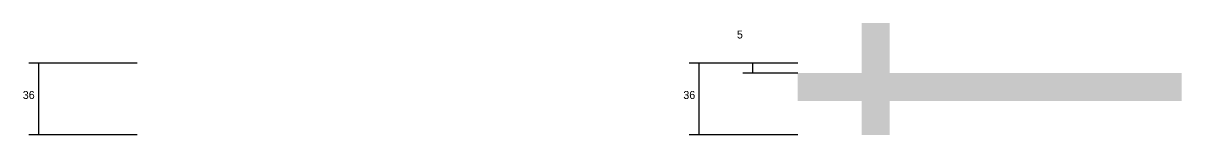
# Model space of a CAD drawing. Header units: metres. Extents: x 1764 to 5841, y -4497 to -3400.
# Drawn here: x 3614 to 4194, y -4458 to -4402 of the extents above; entities that cross this region are included whole.
import ezdxf

# ---------------------------------------------------------------- set-up
doc = ezdxf.new("R2010")
doc.units = ezdxf.units.M
doc.layers.add('COTA', color=2, linetype='Continuous')

msp = doc.modelspace()

# ---------------------------------------------------------------- hatches: boundary and pattern name
at = {"layer": 'COTA'}
h = msp.add_hatch(dxfattribs=at)
h.set_pattern_fill('AR-CONC', scale=0.03)
h.paths.add_polyline_path([(4193.6, -4441.5), (4193.6, -4427.5), (4047.6, -4427.5), (4047.6, -4422.5), (4047.6, -4402.5), (4033.6, -4402.5), (4033.6, -4422.5), (4033.6, -4427.5), (4001.6, -4427.5), (4001.6, -4441.5), (4033.6, -4441.5), (4033.6, -4458.5), (4047.6, -4458.5), (4047.6, -4441.5)])

# ---------------------------------------------------------------- linework, layer by layer
for p, q in [((3671.4, -4422.5), (3617.2, -4422.5)), ((3622.2, -4458.5), (3622.2, -4422.5)), ((4001.6, -4422.5), (3947.4, -4422.5)), ((3952.4, -4458.5), (3952.4, -4422.5)), ((4001.6, -4422.5), (3974.2, -4422.5)), ((3979.2, -4427.5), (3979.2, -4422.5)), ((4001.6, -4427.5), (3974.2, -4427.5)), ((3671.4, -4458.5), (3617.2, -4458.5)), ((4001.6, -4458.5), (3947.4, -4458.5))]:
    msp.add_line(p, q, dxfattribs=at)

# ---------------------------------------------------------------- texts
for s, p in [('5', (3971.2, -4410.2)), ('36', (3614.2, -4440.5)), ('36', (3944.4, -4440.5))]:
    msp.add_text(s, height=4, dxfattribs=at).set_placement(p)

doc.saveas('drawing.dxf')
